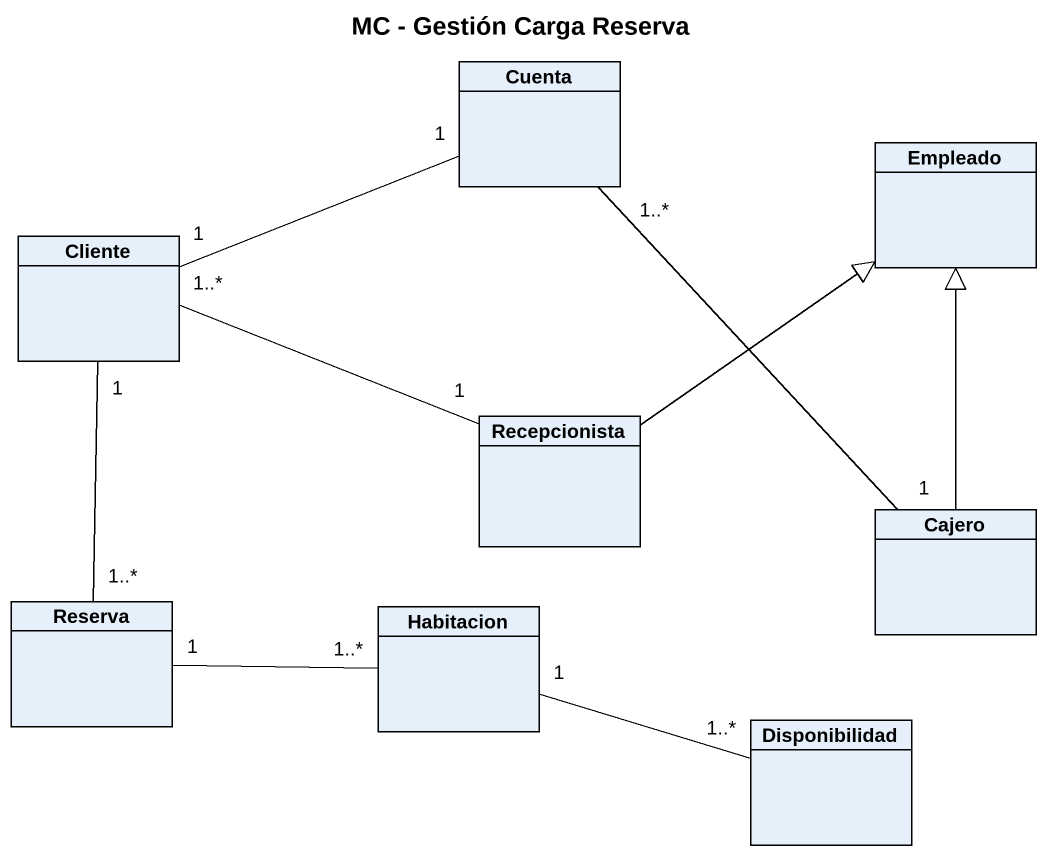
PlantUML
@startuml
title MC - Gestión Carga Reserva
hide circle
hide empty members
class Cuenta
class Empleado
class Cliente
class Recepcionista
class Cajero
class Reserva
class Habitacion
class Disponibilidad
Cliente "1" -right- "1" Cuenta
Cliente "1" -- "1..*" Reserva
Recepcionista -up-|> Empleado
Recepcionista "1" -left- "1..*" Cliente
Cajero "1" -up- "1..*" Cuenta
Cajero -up-|> Empleado
Reserva "1" -right- "1..*" Habitacion
Habitacion "1" -right- "1..*" Disponibilidad
@enduml
